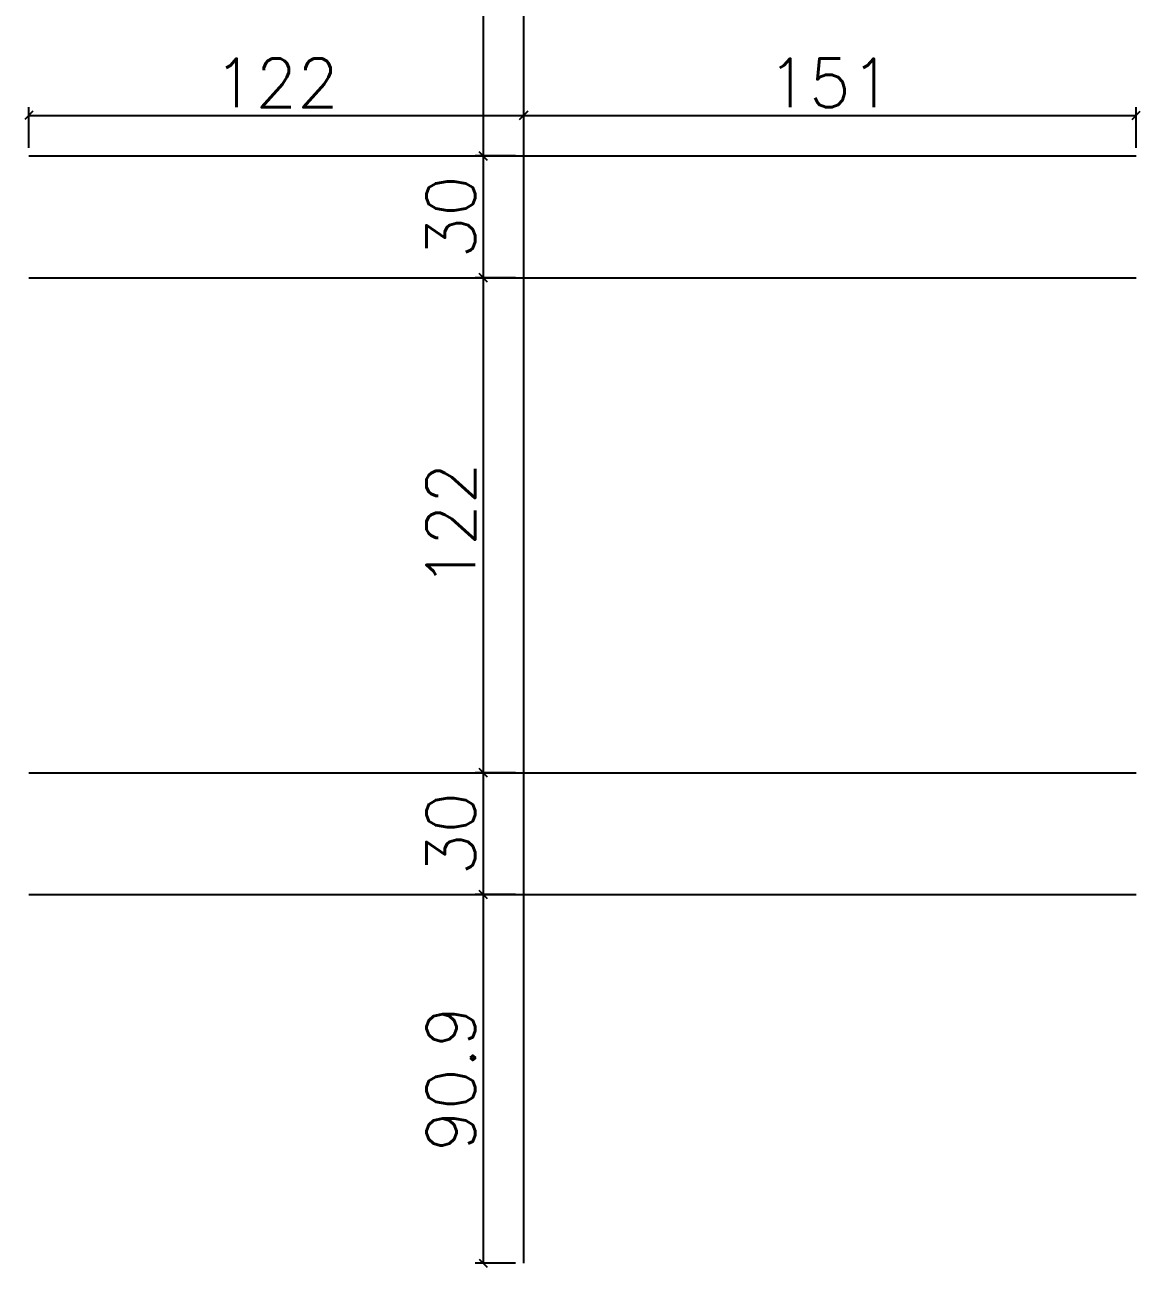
# Model space of a CAD drawing. Extents: x -40810 to 33675, y -2018 to 21213.
# Drawn here: x 14477.9 to 14752.9, y 14560.2 to 14866.4 of the extents above; entities that cross this region are included whole.
import ezdxf

# ---------------------------------------------------------------- set-up
doc = ezdxf.new("R2010")
doc.units = 0
doc.layers.get('0').update_dxf_attribs({"color": 1, "lineweight": 9})
doc.layers.add('P-NOTAS', color=7, linetype='Continuous')
doc.layers.add('Painéis', color=255, linetype='Continuous')
doc.styles.add('Romans', font='romans.shx', dxfattribs={"height": 12})
doc.dimstyles.new('cotas', dxfattribs={"dimtxt": 9, "dimasz": 2, "dimexe": 2, "dimexo": 2, "dimgap": 2, "dimtad": 1, "dimdec": 1, "dimzin": 12, "dimdsep": 46, "dimtxsty": 'Romans', "dimblk": 'OBLIQUE', "dimcen": 9, "dimclrd": 4, "dimclre": 4, "dimclrt": 240, "dimaunit": 1, "dimadec": 8, "dimazin": 3, "dimtfac": 1, "dimtdec": 1, "dimtix": 1, "dimtmove": 0, "dimatfit": 2, "dimldrblk": 'OBLIQUE', "dimfxl": 1, "dimtolj": 1, "dimtzin": 0, "dimlwd": -1, "dimlwe": -1, "dimarcsym": 0})

# ---------------------------------------------------------------- blocks, each defined once
blk = doc.blocks.new('_Oblique')
at = {"color": 0, "linetype": 'ByBlock', "lineweight": -2}
blk.add_line((-0.5, -0.5), (0.5, 0.5), dxfattribs=at)
blk = doc.blocks.new('*D3824')
at = {"layer": 'Defpoints', "color": 0, "linetype": 'Continuous', "ltscale": 30, "transparency": 16777216}
for p in [(14600.91, 14844.04), (14478.91, 14834.04), (14600.91, 14834.04)]:
    blk.add_point(p, dxfattribs=at)
at = {"layer": 'P-NOTAS', "color": 4, "linetype": 'Continuous', "ltscale": 30, "transparency": 16777216}
for p, q in [((14478.91, 14836.04), (14478.91, 14846.04)), ((14600.91, 14836.04), (14600.91, 14846.04)), ((14478.91, 14844.04), (14600.91, 14844.04))]:
    blk.add_line(p, q, dxfattribs=at)
at = {"layer": 'P-NOTAS', "color": 4, "linetype": 'Continuous', "ltscale": 30, "transparency": 16777216, "xscale": 2, "yscale": 2, "zscale": 2, "rotation": 180}
blk.add_blockref('_Oblique', (14478.91, 14844.04), dxfattribs=at)
at = {"layer": 'P-NOTAS', "color": 4, "linetype": 'Continuous', "ltscale": 30, "transparency": 16777216, "xscale": 2, "yscale": 2, "zscale": 2}
blk.add_blockref('_Oblique', (14600.91, 14844.04), dxfattribs=at)
at = {"layer": 'P-NOTAS', "color": 240, "linetype": 'Continuous', "ltscale": 30, "transparency": 16777216, "insert": (14539.91, 14852.04), "char_height": 12, "attachment_point": 5, "style": 'Romans'}
blk.add_mtext('\\A1;122', dxfattribs=at)
blk = doc.blocks.new('*D3825')
at = {"layer": 'Defpoints', "color": 0, "linetype": 'Continuous', "ltscale": 30, "transparency": 16777216}
for p in [(14751.91, 14844.04), (14600.91, 14834.04), (14751.91, 14834.04)]:
    blk.add_point(p, dxfattribs=at)
at = {"layer": 'P-NOTAS', "color": 4, "linetype": 'Continuous', "ltscale": 30, "transparency": 16777216}
for p, q in [((14600.91, 14836.04), (14600.91, 14846.04)), ((14751.91, 14836.04), (14751.91, 14846.04)), ((14600.91, 14844.04), (14751.91, 14844.04))]:
    blk.add_line(p, q, dxfattribs=at)
at = {"layer": 'P-NOTAS', "color": 4, "linetype": 'Continuous', "ltscale": 30, "transparency": 16777216, "xscale": 2, "yscale": 2, "zscale": 2, "rotation": 180}
blk.add_blockref('_Oblique', (14600.91, 14844.04), dxfattribs=at)
at = {"layer": 'P-NOTAS', "color": 4, "linetype": 'Continuous', "ltscale": 30, "transparency": 16777216, "xscale": 2, "yscale": 2, "zscale": 2}
blk.add_blockref('_Oblique', (14751.91, 14844.04), dxfattribs=at)
at = {"layer": 'P-NOTAS', "color": 240, "linetype": 'Continuous', "ltscale": 30, "transparency": 16777216, "insert": (14676.41, 14852.04), "char_height": 12, "attachment_point": 5, "style": 'Romans'}
blk.add_mtext('\\A1;151', dxfattribs=at)
blk = doc.blocks.new('*D3829')
at = {"layer": 'Defpoints', "color": 0, "linetype": 'Continuous', "ltscale": 30, "transparency": 16777216}
for p in [(14600.93, 14956.03), (14590.93, 14834.03), (14600.93, 14834.03)]:
    blk.add_point(p, dxfattribs=at)
at = {"layer": 'P-NOTAS', "color": 4, "linetype": 'Continuous', "ltscale": 30, "transparency": 16777216}
for p, q in [((14598.93, 14956.03), (14588.93, 14956.03)), ((14590.93, 14956.03), (14590.93, 14834.03)), ((14598.93, 14834.03), (14588.93, 14834.03))]:
    blk.add_line(p, q, dxfattribs=at)
at = {"layer": 'P-NOTAS', "color": 4, "linetype": 'Continuous', "ltscale": 30, "transparency": 16777216, "xscale": 2, "yscale": 2, "zscale": 2}
for p, rotation in [((14590.93, 14956.03), 90), ((14590.93, 14834.03), 270)]:
    blk.add_blockref('_Oblique', p, dxfattribs=dict(at, rotation=rotation))
at = {"layer": 'P-NOTAS', "color": 240, "linetype": 'Continuous', "ltscale": 30, "transparency": 16777216, "insert": (14582.93, 14895.03), "char_height": 12, "attachment_point": 5, "rotation": 90, "style": 'Romans'}
blk.add_mtext('\\A1;122', dxfattribs=at)
blk = doc.blocks.new('*D3830')
at = {"layer": 'Defpoints', "color": 0, "linetype": 'Continuous', "ltscale": 30, "transparency": 16777216}
for p in [(14600.93, 14834.03), (14590.93, 14804.03), (14600.93, 14804.03)]:
    blk.add_point(p, dxfattribs=at)
at = {"layer": 'P-NOTAS', "color": 4, "linetype": 'Continuous', "ltscale": 30, "transparency": 16777216}
for p, q in [((14598.93, 14834.03), (14588.93, 14834.03)), ((14590.93, 14834.03), (14590.93, 14804.03)), ((14598.93, 14804.03), (14588.93, 14804.03))]:
    blk.add_line(p, q, dxfattribs=at)
at = {"layer": 'P-NOTAS', "color": 4, "linetype": 'Continuous', "ltscale": 30, "transparency": 16777216, "xscale": 2, "yscale": 2, "zscale": 2}
for p, rotation in [((14590.93, 14834.03), 90), ((14590.93, 14804.03), 270)]:
    blk.add_blockref('_Oblique', p, dxfattribs=dict(at, rotation=rotation))
at = {"layer": 'P-NOTAS', "color": 240, "linetype": 'Continuous', "ltscale": 30, "transparency": 16777216, "insert": (14582.93, 14819.03), "char_height": 12, "attachment_point": 5, "rotation": 90, "style": 'Romans'}
blk.add_mtext('\\A1;30', dxfattribs=at)
blk = doc.blocks.new('*D3831')
at = {"layer": 'Defpoints', "color": 0, "linetype": 'Continuous', "ltscale": 30, "transparency": 16777216}
for p in [(14600.93, 14804.03), (14590.93, 14682.03), (14600.93, 14682.03)]:
    blk.add_point(p, dxfattribs=at)
at = {"layer": 'P-NOTAS', "color": 4, "linetype": 'Continuous', "ltscale": 30, "transparency": 16777216}
for p, q in [((14598.93, 14804.03), (14588.93, 14804.03)), ((14590.93, 14804.03), (14590.93, 14682.03)), ((14598.93, 14682.03), (14588.93, 14682.03))]:
    blk.add_line(p, q, dxfattribs=at)
at = {"layer": 'P-NOTAS', "color": 4, "linetype": 'Continuous', "ltscale": 30, "transparency": 16777216, "xscale": 2, "yscale": 2, "zscale": 2}
for p, rotation in [((14590.93, 14804.03), 90), ((14590.93, 14682.03), 270)]:
    blk.add_blockref('_Oblique', p, dxfattribs=dict(at, rotation=rotation))
at = {"layer": 'P-NOTAS', "color": 240, "linetype": 'Continuous', "ltscale": 30, "transparency": 16777216, "insert": (14582.93, 14743.03), "char_height": 12, "attachment_point": 5, "rotation": 90, "style": 'Romans'}
blk.add_mtext('\\A1;122', dxfattribs=at)
blk = doc.blocks.new('*D3832')
at = {"layer": 'Defpoints', "color": 0, "linetype": 'Continuous', "ltscale": 30, "transparency": 16777216}
for p in [(14600.93, 14682.03), (14590.93, 14652.03), (14600.93, 14652.03)]:
    blk.add_point(p, dxfattribs=at)
at = {"layer": 'P-NOTAS', "color": 4, "linetype": 'Continuous', "ltscale": 30, "transparency": 16777216}
for p, q in [((14598.93, 14682.03), (14588.93, 14682.03)), ((14590.93, 14682.03), (14590.93, 14652.03)), ((14598.93, 14652.03), (14588.93, 14652.03))]:
    blk.add_line(p, q, dxfattribs=at)
at = {"layer": 'P-NOTAS', "color": 4, "linetype": 'Continuous', "ltscale": 30, "transparency": 16777216, "xscale": 2, "yscale": 2, "zscale": 2}
for p, rotation in [((14590.93, 14682.03), 90), ((14590.93, 14652.03), 270)]:
    blk.add_blockref('_Oblique', p, dxfattribs=dict(at, rotation=rotation))
at = {"layer": 'P-NOTAS', "color": 240, "linetype": 'Continuous', "ltscale": 30, "transparency": 16777216, "insert": (14582.93, 14667.03), "char_height": 12, "attachment_point": 5, "rotation": 90, "style": 'Romans'}
blk.add_mtext('\\A1;30', dxfattribs=at)
blk = doc.blocks.new('*D3833')
at = {"layer": 'Defpoints', "color": 0, "linetype": 'Continuous', "ltscale": 30, "transparency": 16777216}
for p in [(14600.93, 14652.03), (14590.93, 14561.16), (14600.93, 14561.16)]:
    blk.add_point(p, dxfattribs=at)
at = {"layer": 'P-NOTAS', "color": 4, "linetype": 'Continuous', "ltscale": 30, "transparency": 16777216}
for p, q in [((14598.93, 14652.03), (14588.93, 14652.03)), ((14590.93, 14652.03), (14590.93, 14561.16)), ((14598.93, 14561.16), (14588.93, 14561.16))]:
    blk.add_line(p, q, dxfattribs=at)
at = {"layer": 'P-NOTAS', "color": 4, "linetype": 'Continuous', "ltscale": 30, "transparency": 16777216, "xscale": 2, "yscale": 2, "zscale": 2}
for p, rotation in [((14590.93, 14652.03), 90), ((14590.93, 14561.16), 270)]:
    blk.add_blockref('_Oblique', p, dxfattribs=dict(at, rotation=rotation))
at = {"layer": 'P-NOTAS', "color": 240, "linetype": 'Continuous', "ltscale": 30, "transparency": 16777216, "insert": (14582.93, 14606.59), "char_height": 12, "attachment_point": 5, "rotation": 90, "style": 'Romans'}
blk.add_mtext('\\A1;90.9', dxfattribs=at)
blk = doc.blocks.new('*D6362')
at = {"layer": 'Defpoints', "color": 0, "ltscale": 30, "transparency": 16777216}
for p in [(14600.91, 14844.04), (14478.91, 14834.04), (14600.91, 14834.04)]:
    blk.add_point(p, dxfattribs=at)
at = {"layer": 'P-NOTAS', "color": 4, "ltscale": 30, "transparency": 16777216}
for p, q in [((14478.91, 14836.04), (14478.91, 14846.04)), ((14600.91, 14836.04), (14600.91, 14846.04)), ((14478.91, 14844.04), (14600.91, 14844.04))]:
    blk.add_line(p, q, dxfattribs=at)
at = {"layer": 'P-NOTAS', "color": 4, "ltscale": 30, "transparency": 16777216, "xscale": 2, "yscale": 2, "zscale": 2, "rotation": 180}
blk.add_blockref('_Oblique', (14478.91, 14844.04), dxfattribs=at)
at = {"layer": 'P-NOTAS', "color": 4, "ltscale": 30, "transparency": 16777216, "xscale": 2, "yscale": 2, "zscale": 2}
blk.add_blockref('_Oblique', (14600.91, 14844.04), dxfattribs=at)
at = {"layer": 'P-NOTAS', "color": 240, "ltscale": 30, "transparency": 16777216, "insert": (14539.91, 14852.04), "char_height": 12, "attachment_point": 5, "style": 'Romans'}
blk.add_mtext('\\A1;122', dxfattribs=at)
blk = doc.blocks.new('*D6363')
at = {"layer": 'Defpoints', "color": 0, "ltscale": 30, "transparency": 16777216}
for p in [(14751.91, 14844.04), (14600.91, 14834.04), (14751.91, 14834.04)]:
    blk.add_point(p, dxfattribs=at)
at = {"layer": 'P-NOTAS', "color": 4, "ltscale": 30, "transparency": 16777216}
for p, q in [((14600.91, 14836.04), (14600.91, 14846.04)), ((14751.91, 14836.04), (14751.91, 14846.04)), ((14600.91, 14844.04), (14751.91, 14844.04))]:
    blk.add_line(p, q, dxfattribs=at)
at = {"layer": 'P-NOTAS', "color": 4, "ltscale": 30, "transparency": 16777216, "xscale": 2, "yscale": 2, "zscale": 2, "rotation": 180}
blk.add_blockref('_Oblique', (14600.91, 14844.04), dxfattribs=at)
at = {"layer": 'P-NOTAS', "color": 4, "ltscale": 30, "transparency": 16777216, "xscale": 2, "yscale": 2, "zscale": 2}
blk.add_blockref('_Oblique', (14751.91, 14844.04), dxfattribs=at)
at = {"layer": 'P-NOTAS', "color": 240, "ltscale": 30, "transparency": 16777216, "insert": (14676.41, 14852.04), "char_height": 12, "attachment_point": 5, "style": 'Romans'}
blk.add_mtext('\\A1;151', dxfattribs=at)
blk = doc.blocks.new('*D6367')
at = {"layer": 'Defpoints', "color": 0, "ltscale": 30, "transparency": 16777216}
for p in [(14600.93, 14956.03), (14590.93, 14834.03), (14600.93, 14834.03)]:
    blk.add_point(p, dxfattribs=at)
at = {"layer": 'P-NOTAS', "color": 4, "ltscale": 30, "transparency": 16777216}
for p, q in [((14598.93, 14956.03), (14588.93, 14956.03)), ((14590.93, 14956.03), (14590.93, 14834.03)), ((14598.93, 14834.03), (14588.93, 14834.03))]:
    blk.add_line(p, q, dxfattribs=at)
at = {"layer": 'P-NOTAS', "color": 4, "ltscale": 30, "transparency": 16777216, "xscale": 2, "yscale": 2, "zscale": 2}
for p, rotation in [((14590.93, 14956.03), 90), ((14590.93, 14834.03), 270)]:
    blk.add_blockref('_Oblique', p, dxfattribs=dict(at, rotation=rotation))
at = {"layer": 'P-NOTAS', "color": 240, "ltscale": 30, "transparency": 16777216, "insert": (14582.93, 14895.03), "char_height": 12, "attachment_point": 5, "rotation": 90, "style": 'Romans'}
blk.add_mtext('\\A1;122', dxfattribs=at)
blk = doc.blocks.new('*D6368')
at = {"layer": 'Defpoints', "color": 0, "ltscale": 30, "transparency": 16777216}
for p in [(14600.93, 14834.03), (14590.93, 14804.03), (14600.93, 14804.03)]:
    blk.add_point(p, dxfattribs=at)
at = {"layer": 'P-NOTAS', "color": 4, "ltscale": 30, "transparency": 16777216}
for p, q in [((14598.93, 14834.03), (14588.93, 14834.03)), ((14590.93, 14834.03), (14590.93, 14804.03)), ((14598.93, 14804.03), (14588.93, 14804.03))]:
    blk.add_line(p, q, dxfattribs=at)
at = {"layer": 'P-NOTAS', "color": 4, "ltscale": 30, "transparency": 16777216, "xscale": 2, "yscale": 2, "zscale": 2}
for p, rotation in [((14590.93, 14834.03), 90), ((14590.93, 14804.03), 270)]:
    blk.add_blockref('_Oblique', p, dxfattribs=dict(at, rotation=rotation))
at = {"layer": 'P-NOTAS', "color": 240, "ltscale": 30, "transparency": 16777216, "insert": (14582.93, 14819.03), "char_height": 12, "attachment_point": 5, "rotation": 90, "style": 'Romans'}
blk.add_mtext('\\A1;30', dxfattribs=at)
blk = doc.blocks.new('*D6369')
at = {"layer": 'Defpoints', "color": 0, "ltscale": 30, "transparency": 16777216}
for p in [(14600.93, 14804.03), (14590.93, 14682.03), (14600.93, 14682.03)]:
    blk.add_point(p, dxfattribs=at)
at = {"layer": 'P-NOTAS', "color": 4, "ltscale": 30, "transparency": 16777216}
for p, q in [((14598.93, 14804.03), (14588.93, 14804.03)), ((14590.93, 14804.03), (14590.93, 14682.03)), ((14598.93, 14682.03), (14588.93, 14682.03))]:
    blk.add_line(p, q, dxfattribs=at)
at = {"layer": 'P-NOTAS', "color": 4, "ltscale": 30, "transparency": 16777216, "xscale": 2, "yscale": 2, "zscale": 2}
for p, rotation in [((14590.93, 14804.03), 90), ((14590.93, 14682.03), 270)]:
    blk.add_blockref('_Oblique', p, dxfattribs=dict(at, rotation=rotation))
at = {"layer": 'P-NOTAS', "color": 240, "ltscale": 30, "transparency": 16777216, "insert": (14582.93, 14743.03), "char_height": 12, "attachment_point": 5, "rotation": 90, "style": 'Romans'}
blk.add_mtext('\\A1;122', dxfattribs=at)
blk = doc.blocks.new('*D6370')
at = {"layer": 'Defpoints', "color": 0, "ltscale": 30, "transparency": 16777216}
for p in [(14600.93, 14682.03), (14590.93, 14652.03), (14600.93, 14652.03)]:
    blk.add_point(p, dxfattribs=at)
at = {"layer": 'P-NOTAS', "color": 4, "ltscale": 30, "transparency": 16777216}
for p, q in [((14598.93, 14682.03), (14588.93, 14682.03)), ((14590.93, 14682.03), (14590.93, 14652.03)), ((14598.93, 14652.03), (14588.93, 14652.03))]:
    blk.add_line(p, q, dxfattribs=at)
at = {"layer": 'P-NOTAS', "color": 4, "ltscale": 30, "transparency": 16777216, "xscale": 2, "yscale": 2, "zscale": 2}
for p, rotation in [((14590.93, 14682.03), 90), ((14590.93, 14652.03), 270)]:
    blk.add_blockref('_Oblique', p, dxfattribs=dict(at, rotation=rotation))
at = {"layer": 'P-NOTAS', "color": 240, "ltscale": 30, "transparency": 16777216, "insert": (14582.93, 14667.03), "char_height": 12, "attachment_point": 5, "rotation": 90, "style": 'Romans'}
blk.add_mtext('\\A1;30', dxfattribs=at)
blk = doc.blocks.new('*D6371')
at = {"layer": 'Defpoints', "color": 0, "ltscale": 30, "transparency": 16777216}
for p in [(14600.93, 14652.03), (14590.93, 14561.16), (14600.93, 14561.16)]:
    blk.add_point(p, dxfattribs=at)
at = {"layer": 'P-NOTAS', "color": 4, "ltscale": 30, "transparency": 16777216}
for p, q in [((14598.93, 14652.03), (14588.93, 14652.03)), ((14590.93, 14652.03), (14590.93, 14561.16)), ((14598.93, 14561.16), (14588.93, 14561.16))]:
    blk.add_line(p, q, dxfattribs=at)
at = {"layer": 'P-NOTAS', "color": 4, "ltscale": 30, "transparency": 16777216, "xscale": 2, "yscale": 2, "zscale": 2}
for p, rotation in [((14590.93, 14652.03), 90), ((14590.93, 14561.16), 270)]:
    blk.add_blockref('_Oblique', p, dxfattribs=dict(at, rotation=rotation))
at = {"layer": 'P-NOTAS', "color": 240, "ltscale": 30, "transparency": 16777216, "insert": (14582.93, 14606.59), "char_height": 12, "attachment_point": 5, "rotation": 90, "style": 'Romans'}
blk.add_mtext('\\A1;90.9', dxfattribs=at)
blk = doc.blocks.new('*D6546')
at = {"layer": 'Defpoints', "color": 0, "ltscale": 30, "transparency": 16777216}
for p in [(14600.91, 14844.04), (14478.91, 14834.04), (14600.91, 14834.04)]:
    blk.add_point(p, dxfattribs=at)
at = {"layer": 'P-NOTAS', "color": 4, "ltscale": 30, "transparency": 16777216}
for p, q in [((14478.91, 14836.04), (14478.91, 14846.04)), ((14600.91, 14836.04), (14600.91, 14846.04)), ((14478.91, 14844.04), (14600.91, 14844.04))]:
    blk.add_line(p, q, dxfattribs=at)
at = {"layer": 'P-NOTAS', "color": 4, "ltscale": 30, "transparency": 16777216, "xscale": 2, "yscale": 2, "zscale": 2, "rotation": 180}
blk.add_blockref('_Oblique', (14478.91, 14844.04), dxfattribs=at)
at = {"layer": 'P-NOTAS', "color": 4, "ltscale": 30, "transparency": 16777216, "xscale": 2, "yscale": 2, "zscale": 2}
blk.add_blockref('_Oblique', (14600.91, 14844.04), dxfattribs=at)
at = {"layer": 'P-NOTAS', "color": 240, "ltscale": 30, "transparency": 16777216, "insert": (14539.91, 14852.04), "char_height": 12, "attachment_point": 5, "style": 'Romans'}
blk.add_mtext('\\A1;122', dxfattribs=at)
blk = doc.blocks.new('*D6547')
at = {"layer": 'Defpoints', "color": 0, "ltscale": 30, "transparency": 16777216}
for p in [(14751.91, 14844.04), (14600.91, 14834.04), (14751.91, 14834.04)]:
    blk.add_point(p, dxfattribs=at)
at = {"layer": 'P-NOTAS', "color": 4, "ltscale": 30, "transparency": 16777216}
for p, q in [((14600.91, 14836.04), (14600.91, 14846.04)), ((14751.91, 14836.04), (14751.91, 14846.04)), ((14600.91, 14844.04), (14751.91, 14844.04))]:
    blk.add_line(p, q, dxfattribs=at)
at = {"layer": 'P-NOTAS', "color": 4, "ltscale": 30, "transparency": 16777216, "xscale": 2, "yscale": 2, "zscale": 2, "rotation": 180}
blk.add_blockref('_Oblique', (14600.91, 14844.04), dxfattribs=at)
at = {"layer": 'P-NOTAS', "color": 4, "ltscale": 30, "transparency": 16777216, "xscale": 2, "yscale": 2, "zscale": 2}
blk.add_blockref('_Oblique', (14751.91, 14844.04), dxfattribs=at)
at = {"layer": 'P-NOTAS', "color": 240, "ltscale": 30, "transparency": 16777216, "insert": (14676.41, 14852.04), "char_height": 12, "attachment_point": 5, "style": 'Romans'}
blk.add_mtext('\\A1;151', dxfattribs=at)
blk = doc.blocks.new('*D6551')
at = {"layer": 'Defpoints', "color": 0, "ltscale": 30, "transparency": 16777216}
for p in [(14600.93, 14956.03), (14590.93, 14834.03), (14600.93, 14834.03)]:
    blk.add_point(p, dxfattribs=at)
at = {"layer": 'P-NOTAS', "color": 4, "ltscale": 30, "transparency": 16777216}
for p, q in [((14598.93, 14956.03), (14588.93, 14956.03)), ((14590.93, 14956.03), (14590.93, 14834.03)), ((14598.93, 14834.03), (14588.93, 14834.03))]:
    blk.add_line(p, q, dxfattribs=at)
at = {"layer": 'P-NOTAS', "color": 4, "ltscale": 30, "transparency": 16777216, "xscale": 2, "yscale": 2, "zscale": 2}
for p, rotation in [((14590.93, 14956.03), 90), ((14590.93, 14834.03), 270)]:
    blk.add_blockref('_Oblique', p, dxfattribs=dict(at, rotation=rotation))
at = {"layer": 'P-NOTAS', "color": 240, "ltscale": 30, "transparency": 16777216, "insert": (14582.93, 14895.03), "char_height": 12, "attachment_point": 5, "rotation": 90, "style": 'Romans'}
blk.add_mtext('\\A1;122', dxfattribs=at)
blk = doc.blocks.new('*D6552')
at = {"layer": 'Defpoints', "color": 0, "ltscale": 30, "transparency": 16777216}
for p in [(14600.93, 14834.03), (14590.93, 14804.03), (14600.93, 14804.03)]:
    blk.add_point(p, dxfattribs=at)
at = {"layer": 'P-NOTAS', "color": 4, "ltscale": 30, "transparency": 16777216}
for p, q in [((14598.93, 14834.03), (14588.93, 14834.03)), ((14590.93, 14834.03), (14590.93, 14804.03)), ((14598.93, 14804.03), (14588.93, 14804.03))]:
    blk.add_line(p, q, dxfattribs=at)
at = {"layer": 'P-NOTAS', "color": 4, "ltscale": 30, "transparency": 16777216, "xscale": 2, "yscale": 2, "zscale": 2}
for p, rotation in [((14590.93, 14834.03), 90), ((14590.93, 14804.03), 270)]:
    blk.add_blockref('_Oblique', p, dxfattribs=dict(at, rotation=rotation))
at = {"layer": 'P-NOTAS', "color": 240, "ltscale": 30, "transparency": 16777216, "insert": (14582.93, 14819.03), "char_height": 12, "attachment_point": 5, "rotation": 90, "style": 'Romans'}
blk.add_mtext('\\A1;30', dxfattribs=at)
blk = doc.blocks.new('*D6553')
at = {"layer": 'Defpoints', "color": 0, "ltscale": 30, "transparency": 16777216}
for p in [(14600.93, 14804.03), (14590.93, 14682.03), (14600.93, 14682.03)]:
    blk.add_point(p, dxfattribs=at)
at = {"layer": 'P-NOTAS', "color": 4, "ltscale": 30, "transparency": 16777216}
for p, q in [((14598.93, 14804.03), (14588.93, 14804.03)), ((14590.93, 14804.03), (14590.93, 14682.03)), ((14598.93, 14682.03), (14588.93, 14682.03))]:
    blk.add_line(p, q, dxfattribs=at)
at = {"layer": 'P-NOTAS', "color": 4, "ltscale": 30, "transparency": 16777216, "xscale": 2, "yscale": 2, "zscale": 2}
for p, rotation in [((14590.93, 14804.03), 90), ((14590.93, 14682.03), 270)]:
    blk.add_blockref('_Oblique', p, dxfattribs=dict(at, rotation=rotation))
at = {"layer": 'P-NOTAS', "color": 240, "ltscale": 30, "transparency": 16777216, "insert": (14582.93, 14743.03), "char_height": 12, "attachment_point": 5, "rotation": 90, "style": 'Romans'}
blk.add_mtext('\\A1;122', dxfattribs=at)
blk = doc.blocks.new('*D6554')
at = {"layer": 'Defpoints', "color": 0, "ltscale": 30, "transparency": 16777216}
for p in [(14600.93, 14682.03), (14590.93, 14652.03), (14600.93, 14652.03)]:
    blk.add_point(p, dxfattribs=at)
at = {"layer": 'P-NOTAS', "color": 4, "ltscale": 30, "transparency": 16777216}
for p, q in [((14598.93, 14682.03), (14588.93, 14682.03)), ((14590.93, 14682.03), (14590.93, 14652.03)), ((14598.93, 14652.03), (14588.93, 14652.03))]:
    blk.add_line(p, q, dxfattribs=at)
at = {"layer": 'P-NOTAS', "color": 4, "ltscale": 30, "transparency": 16777216, "xscale": 2, "yscale": 2, "zscale": 2}
for p, rotation in [((14590.93, 14682.03), 90), ((14590.93, 14652.03), 270)]:
    blk.add_blockref('_Oblique', p, dxfattribs=dict(at, rotation=rotation))
at = {"layer": 'P-NOTAS', "color": 240, "ltscale": 30, "transparency": 16777216, "insert": (14582.93, 14667.03), "char_height": 12, "attachment_point": 5, "rotation": 90, "style": 'Romans'}
blk.add_mtext('\\A1;30', dxfattribs=at)
blk = doc.blocks.new('*D6555')
at = {"layer": 'Defpoints', "color": 0, "ltscale": 30, "transparency": 16777216}
for p in [(14600.93, 14652.03), (14590.93, 14561.16), (14600.93, 14561.16)]:
    blk.add_point(p, dxfattribs=at)
at = {"layer": 'P-NOTAS', "color": 4, "ltscale": 30, "transparency": 16777216}
for p, q in [((14598.93, 14652.03), (14588.93, 14652.03)), ((14590.93, 14652.03), (14590.93, 14561.16)), ((14598.93, 14561.16), (14588.93, 14561.16))]:
    blk.add_line(p, q, dxfattribs=at)
at = {"layer": 'P-NOTAS', "color": 4, "ltscale": 30, "transparency": 16777216, "xscale": 2, "yscale": 2, "zscale": 2}
for p, rotation in [((14590.93, 14652.03), 90), ((14590.93, 14561.16), 270)]:
    blk.add_blockref('_Oblique', p, dxfattribs=dict(at, rotation=rotation))
at = {"layer": 'P-NOTAS', "color": 240, "ltscale": 30, "transparency": 16777216, "insert": (14582.93, 14606.59), "char_height": 12, "attachment_point": 5, "rotation": 90, "style": 'Romans'}
blk.add_mtext('\\A1;90.9', dxfattribs=at)

msp = doc.modelspace()

# ---------------------------------------------------------------- linework, layer by layer
at = {"layer": 'Painéis', "linetype": 'Continuous', "ltscale": 30}
for points in [[(14600.913, 14561.162), (14600.913, 15168.029)], [(14478.913, 14834.032), (14751.913, 14834.032)], [(14478.913, 14804.032), (14751.913, 14804.032)], [(14478.913, 14682.032), (14751.913, 14682.032)], [(14478.913, 14652.032), (14751.913, 14652.032)]]:
    msp.add_lwpolyline(points, dxfattribs=at)
at = {"layer": 'Painéis', "ltscale": 30}
for points in [[(14600.913, 14561.162), (14600.913, 15168.029)], [(14600.913, 14561.162), (14600.913, 15168.029)], [(14478.913, 14834.032), (14751.913, 14834.032)], [(14478.913, 14834.032), (14751.913, 14834.032)], [(14478.913, 14804.032), (14751.913, 14804.032)], [(14478.913, 14804.032), (14751.913, 14804.032)], [(14478.913, 14682.032), (14751.913, 14682.032)], [(14478.913, 14682.032), (14751.913, 14682.032)], [(14478.913, 14652.032), (14751.913, 14652.032)], [(14478.913, 14652.032), (14751.913, 14652.032)]]:
    msp.add_lwpolyline(points, dxfattribs=at)

# ---------------------------------------------------------------- dimensions: what is measured, and where the dimension line sits
at = {"layer": 'P-NOTAS', "linetype": 'Continuous', "ltscale": 30}
for base, p1, p2, picture, middle in [((14590.929, 14834.029), (14600.929, 14956.029), (14600.929, 14834.029), '*D3829', (14582.929, 14895.029)), ((14590.929, 14804.029), (14600.929, 14834.029), (14600.929, 14804.029), '*D3830', (14582.929, 14819.029)), ((14590.929, 14682.029), (14600.929, 14804.029), (14600.929, 14682.029), '*D3831', (14582.929, 14743.029)), ((14590.929, 14652.029), (14600.929, 14682.029), (14600.929, 14652.029), '*D3832', (14582.929, 14667.029)), ((14590.929, 14561.159), (14600.929, 14652.029), (14600.929, 14561.159), '*D3833', (14582.929, 14606.594))]:
    dim = msp.add_linear_dim(base=base, p1=p1, p2=p2, angle=90, dimstyle='cotas', dxfattribs=at)
    dim.commit()
    dim.dimension.update_dxf_attribs({"geometry": picture, "text_midpoint": middle})
at = {"layer": 'P-NOTAS', "ltscale": 30}
for base, p1, p2, picture, middle in [((14590.929, 14834.029), (14600.929, 14956.029), (14600.929, 14834.029), '*D6367', (14582.929, 14895.029)), ((14590.929, 14834.029), (14600.929, 14956.029), (14600.929, 14834.029), '*D6551', (14582.929, 14895.029)), ((14590.929, 14804.029), (14600.929, 14834.029), (14600.929, 14804.029), '*D6368', (14582.929, 14819.029)), ((14590.929, 14804.029), (14600.929, 14834.029), (14600.929, 14804.029), '*D6552', (14582.929, 14819.029)), ((14590.929, 14682.029), (14600.929, 14804.029), (14600.929, 14682.029), '*D6369', (14582.929, 14743.029)), ((14590.929, 14682.029), (14600.929, 14804.029), (14600.929, 14682.029), '*D6553', (14582.929, 14743.029)), ((14590.929, 14652.029), (14600.929, 14682.029), (14600.929, 14652.029), '*D6370', (14582.929, 14667.029)), ((14590.929, 14652.029), (14600.929, 14682.029), (14600.929, 14652.029), '*D6554', (14582.929, 14667.029)), ((14590.929, 14561.159), (14600.929, 14652.029), (14600.929, 14561.159), '*D6371', (14582.929, 14606.594)), ((14590.929, 14561.159), (14600.929, 14652.029), (14600.929, 14561.159), '*D6555', (14582.929, 14606.594))]:
    dim = msp.add_linear_dim(base=base, p1=p1, p2=p2, angle=90, dimstyle='cotas', dxfattribs=at)
    dim.commit()
    dim.dimension.update_dxf_attribs({"geometry": picture, "text_midpoint": middle})
at = {"layer": 'P-NOTAS', "linetype": 'Continuous', "ltscale": 30}
for base, p1, p2, picture, middle in [((14600.913, 14844.036), (14478.913, 14834.036), (14600.913, 14834.036), '*D3824', (14539.913, 14852.036)), ((14751.913, 14844.036), (14600.913, 14834.036), (14751.913, 14834.036), '*D3825', (14676.413, 14852.036))]:
    dim = msp.add_linear_dim(base=base, p1=p1, p2=p2, dimstyle='cotas', dxfattribs=at)
    dim.commit()
    dim.dimension.update_dxf_attribs({"geometry": picture, "text_midpoint": middle})
at = {"layer": 'P-NOTAS', "ltscale": 30}
for base, p1, p2, picture, middle in [((14600.913, 14844.036), (14478.913, 14834.036), (14600.913, 14834.036), '*D6362', (14539.913, 14852.036)), ((14600.913, 14844.036), (14478.913, 14834.036), (14600.913, 14834.036), '*D6546', (14539.913, 14852.036)), ((14751.913, 14844.036), (14600.913, 14834.036), (14751.913, 14834.036), '*D6363', (14676.413, 14852.036)), ((14751.913, 14844.036), (14600.913, 14834.036), (14751.913, 14834.036), '*D6547', (14676.413, 14852.036))]:
    dim = msp.add_linear_dim(base=base, p1=p1, p2=p2, dimstyle='cotas', dxfattribs=at)
    dim.commit()
    dim.dimension.update_dxf_attribs({"geometry": picture, "text_midpoint": middle})

doc.saveas('drawing.dxf')
